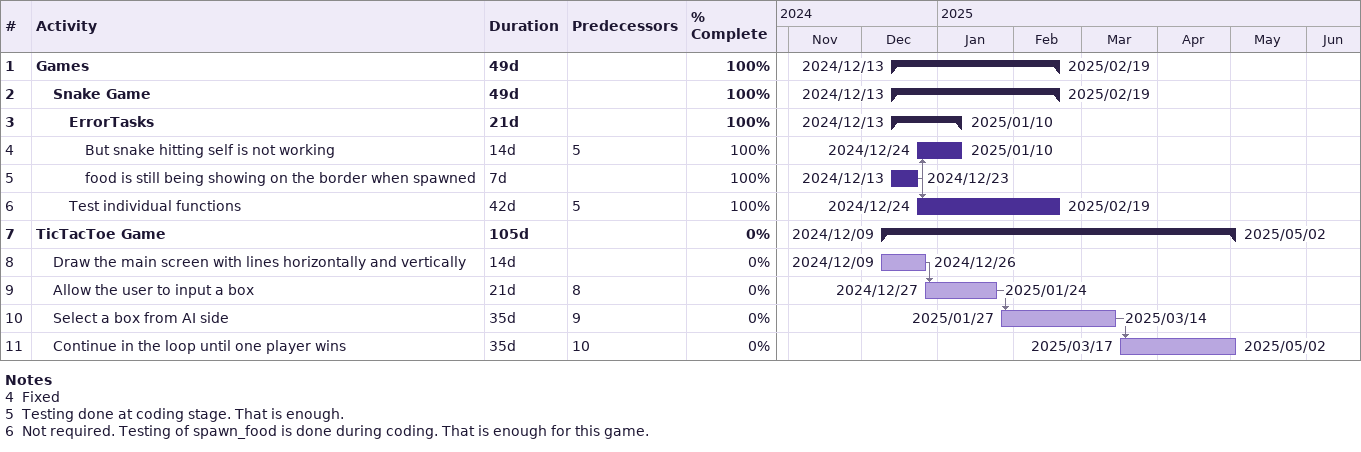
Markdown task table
| ID | Level | Task | Duration | Start | Finish | Predecessors | % complete |
|---|---|---|---|---|---|---|---|
| 1 | 1 | **Games** | 49d | 2024-12-13 | 2025-02-19 |  | 100 |
| 2 | 2 | **Snake Game** | 49d | 2024-12-13 | 2025-02-19 |  | 100 |
| 3 | 3 | **ErrorTasks** | 21d | 2024-12-13 | 2025-01-10 |  | 100 |
| 4 | 4 | But snake hitting self is not working | 14d | 2024-12-24 | 2025-01-10 | 5 | 100 |
| 5 | 4 | food is still being showing on the border when spawned | 7d | 2024-12-13 | 2024-12-23 |  | 100 |
| 6 | 3 | Test individual functions | 42d | 2024-12-24 | 2025-02-19 | 5 | 100 |
| 7 | 1 | **TicTacToe Game** | 105d | 2024-12-09 | 2025-05-02 |  | 0 |
| 8 | 2 | Draw the main screen with lines horizontally and vertically | 14d | 2024-12-09 | 2024-12-26 |  | 0 |
| 9 | 2 | Allow the user to input a box | 21d | 2024-12-27 | 2025-01-24 | 8 | 0 |
| 10 | 2 | Select a box from AI side | 35d | 2025-01-27 | 2025-03-14 | 9 | 0 |
| 11 | 2 | Continue in the loop until one player wins | 35d | 2025-03-17 | 2025-05-02 | 10 | 0 |

Notes
- 4: Fixed
- 5: Testing done at coding stage. That is enough.
- 6: Not required. Testing of spawn_food is done during coding. That is enough for this game.
